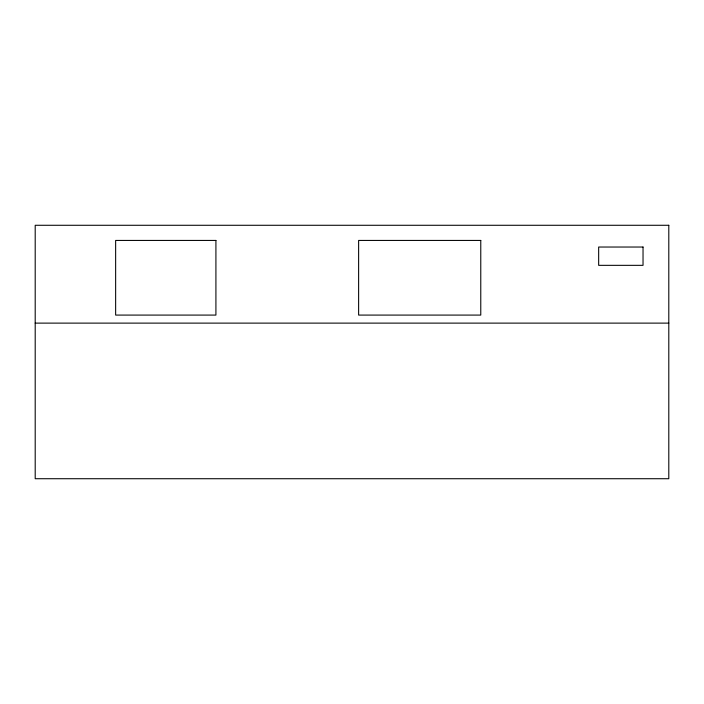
<?xml version="1.0" encoding="UTF-8"?>
<svg xmlns="http://www.w3.org/2000/svg" width="704" height="704" viewBox="0 0 704 704"><rect width="100%" height="100%" fill="white"/><g stroke="black" fill="none" stroke-linecap="round" stroke-linejoin="round"><path stroke-width="1.06" d="M35.2 323.118L668.8 323.118M668.8 225.28L35.2 225.28L35.2 478.72L668.8 478.72L668.8 225.28M215.917 240.434L115.641 240.434L115.641 315.084L215.917 315.084L215.917 240.434M480.77 240.434L358.626 240.434L358.626 315.084L480.77 315.084L480.77 240.434M643.034 247.034L598.664 247.034L598.664 265.338L643.034 265.338L643.034 247.034"/></g></svg>
